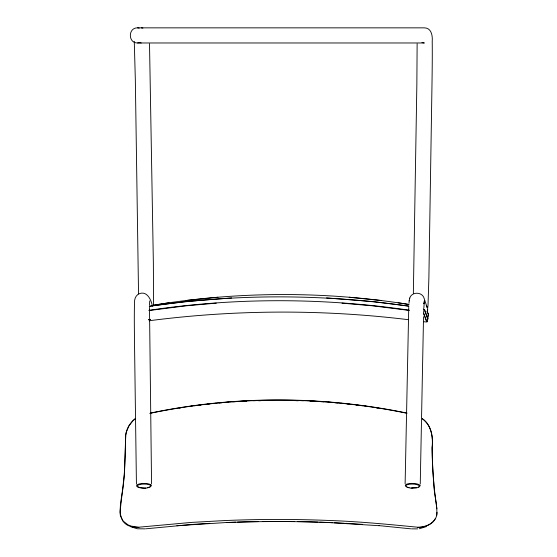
<?xml version="1.0" encoding="UTF-8"?>
<svg xmlns="http://www.w3.org/2000/svg" width="557" height="557" viewBox="0 0 557 557"><rect width="100%" height="100%" fill="white"/><g stroke="black" fill="none" stroke-linecap="round" stroke-linejoin="round"><path stroke-width="0.84" d="M149.492 307.38L151.553 483.775M153.572 304.728L153.363 262.988L149.506 43.787M420.25 484.075L423.529 316.71M405.12 483.775L408.747 307.38M149.527 305.139L149.708 300.919M413.35 293.435L416.859 84.434L417.13 43.787M423.64 313.403L423.752 310.43M423.863 307.819L424.378 300.898L423.828 303.746L423.919 303.273M408.963 303.293L409.263 300.425M427.177 312.421L428.034 305.18L428.883 277.609L431.981 84.671C432.19 70.238 432.392 55.797 432.218 41.364C432.678 35.822 431.522 27.899 424.35 27.85L137.621 27.85C127.929 27.523 127.929 43.3 137.621 42.973L424.337 42.973L421.948 42.583M436.653 515.685C437.802 504.976 433.938 494.303 433.785 483.539C432.747 471.633 432.204 459.685 432.086 447.731C433.172 437.342 431.55 425.249 422.317 418.822M437.036 512.301C437.071 522.417 426.384 527.911 417.381 527.451M409.625 298.566C411.275 291.304 422.714 291.527 424.253 298.796L427.24 307.659L426.23 305.556M409.165 300.919L409.722 298.051M427.275 311.878L427.727 309.525M420.048 485.781L418.606 487.083M435.456 518.428C431.995 524.84 424.288 527.18 417.43 527.187C388.313 524.346 359.168 521.54 329.904 520.503A354.113 98.129 0.3 0 0 225.62 520.523L191.74 522.389L138.93 527.187L131.18 526.114L127.964 524.84L123.041 520.969L120.361 515.531L119.957 512.301L124.302 474.808L125.75 435.184L126.369 432.016L128.827 426.077L132.761 420.967L135.233 418.822M135.219 418.662C130.011 422.638 126.53 428.702 125.666 435.191C125.311 451.344 125.186 467.532 123.466 483.615C122.094 500.875 111.212 527.646 138.985 527.451M150.118 486.839L151.4 485.488L150.947 484.785M149.29 487.117C145.746 488.879 141.102 488.545 137.586 486.922L137.154 486.268A6.781 2.082 -0.4 0 1 143.741 484.075L145.962 484.13A6.844 2.082 -0.6 0 1 150.446 485.349L150.877 485.996L150.606 486.665L147.807 487.821M426.202 526.637L419.275 528.767M150.237 413.113C234.588 395.463 322.747 395.672 407.118 413.113M149.833 413.391C234.163 395.693 322.294 395.867 406.666 413.21M149.004 319.795L150.265 319.495L148.879 319.544M137.621 42.973L140.009 42.59M153.697 305.159C238.027 291.276 324.696 290.97 409.103 304.477M153.69 305.229L169.036 302.764M149.29 306.385C235.2 293.643 322.956 293.797 408.887 306.253M148.956 310.326C235.082 297.452 323.088 297.612 409.235 310.2M149.102 310.528L185.662 305.849L216.29 303.14M148.942 319.711L150.209 319.453L149.102 319.474M149.38 306.169L185.286 301.602L231.642 297.904M179.18 408.058L180.879 407.801M190.215 406.373L191.914 406.116M416.33 487.633L412.695 487.883M149.109 320.762C235.04 309.567 322.364 309.219 408.378 319.69M411.031 488.113L416.678 487.897L419.143 486.922L419.505 486.268A6.851 2.082 1.2 0 0 412.64 484.075L410.474 484.13A6.844 2.089 1.3 0 0 406.123 485.342L405.774 485.996L407.104 487.257L410.516 488.057L412.64 487.911M194.435 405.754L196.085 405.552M198.557 405.252L201.035 404.946M203.507 404.64L205.157 404.438M207.629 404.138L210.1 403.832M186.156 300.46L217.968 297.243M145.669 528.816L192.374 524.429M213.456 403.519L215.977 403.282M219.333 402.962L221.853 402.725M225.209 402.412L228.593 402.14M176.889 525.704L226.532 522.508A348.264 96.528 0.3 0 1 235.848 522.153M417.639 528.885L411.484 528.858M232.847 401.855L237.101 401.569M240.506 401.346L246.479 401.012M193.23 524.36L209.759 523.322M144.938 528.858L137.28 528.767L130.519 526.637M253.351 400.748L261.08 400.441M244.808 401.312L246.528 401.242M258.532 400.775L261.108 400.671M141.234 42.973L138.951 42.59M143.762 483.399L146.108 483.469M145.837 488.113L140.538 487.633M295.614 400.441L303.363 400.748M310.249 401.012L316.251 401.346M295.593 400.671L298.176 400.775M310.207 401.242L311.927 401.312M319.753 522.153A348.264 96.528 0.3 0 1 329.11 522.501L332.487 522.668M334.172 522.751L344.296 523.239M329.159 522.577L379.122 525.704M326.562 297.904L373.281 301.602L408.81 306.044M345.981 523.322L362.642 524.36M319.662 401.569L323.937 401.855M328.205 402.14L331.603 402.412M342.005 303.14L372.898 305.849L409.103 310.402M349.211 297.243L380.974 300.46M334.98 402.725L337.514 402.962M340.891 403.282L343.425 403.519M379.018 525.627L410.739 528.816M346.802 403.832L349.295 404.138M351.787 404.438L353.444 404.64M355.937 404.946L358.429 405.252M360.922 405.552L362.586 405.754M423.438 321.647L425.952 321.974M365.127 406.116L366.84 406.373M376.267 407.801L377.98 408.058M141.339 27.85L142.926 28.108M137.621 27.85L139.215 28.108M398.06 302.764L408.26 304.407M409.033 487.821L407.536 487.117M139.849 487.542L137.078 486.484L136.618 485.781A7.318 2.249 -0.4 0 1 143.727 483.413M423.299 308.877L424.364 309.393L427.323 317.782M423.473 309.114L424.545 309.629L427.504 318.019A53.145 1.281 -82 0 0 428.514 314.433M406.687 486.839L405.252 485.488L405.635 484.785A7.38 2.256 1.3 0 1 410.314 483.462L412.653 483.399A7.38 2.242 1.2 0 1 420.062 485.788M423.466 313.389L426.725 322.016A57.204 1.386 -82 0 0 427.122 321.166M423.703 313.208L426.961 321.835A56.995 1.379 -82 0 0 428.041 318.061M422.338 418.662C431.626 425.151 433.276 437.315 432.176 447.772C432.357 468.221 433.826 488.663 436.911 508.875M427.156 311.537L428.319 314.28M427.33 311.711L428.507 314.503M152.395 306.141C151.337 300.167 147.264 290.851 139.612 293.567C136.005 294.876 134.376 298.733 134.522 302.354C134.091 317.344 134.432 332.348 134.571 347.338L136.43 484.075M134.279 41.364L135.33 79.644L138.54 293.824M226.483 522.598A348.605 96.598 0.3 0 1 329.152 522.591M237.547 522.097A348.264 96.528 0.3 0 1 258.023 521.603M262.305 521.547A348.264 96.528 0.3 0 1 294.082 521.554M297.515 521.603A348.264 96.528 0.3 0 1 318.047 522.097M427.825 318.068A57.204 1.386 -82 0 1 427.56 319.342M428.347 314.113A52.936 1.281 -82 0 1 427.323 317.796M145.983 483.49A7.318 2.249 -0.4 0 1 150.773 484.82"/></g></svg>
